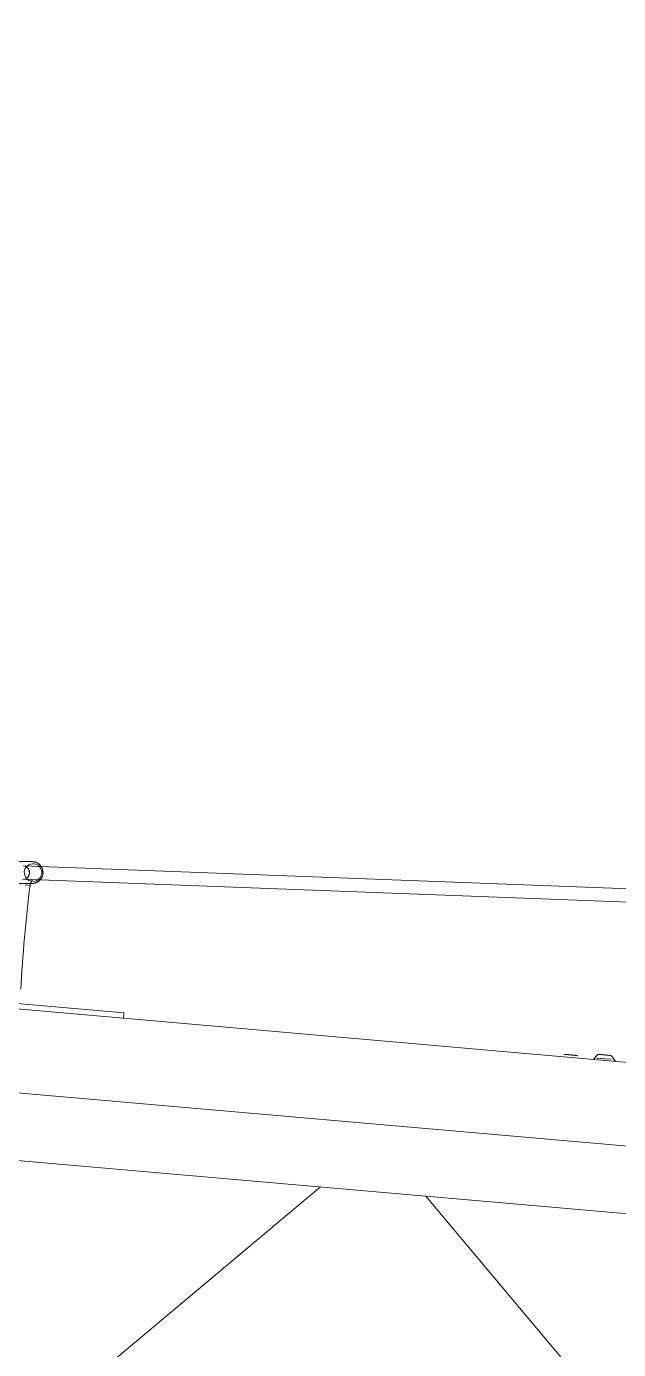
# Model space of a CAD drawing. Header units: millimetres. Extents: x 4237772 to 4686020, y -673 to 29459.
# Drawn here: x 4495603 to 4495955, y 16738 to 17524 of the extents above; entities that cross this region are included whole.
import ezdxf

# ---------------------------------------------------------------- set-up
doc = ezdxf.new("R2010")
doc.units = ezdxf.units.MM
for name, color, linetype, lineweight in [('A-ROOF', 132, 'Continuous', 5), ('A-ROOF-PATT', 132, 'Continuous', 5), ('Q-SPCQ', 91, 'Continuous', 5)]:
    doc.layers.add(name, color=color, linetype=linetype, lineweight=lineweight)

# ---------------------------------------------------------------- blocks, each defined once
blk = doc.blocks.new('Static Line_Sayfa_Metal Deck_Pan Mount - Up to 15 _ pitch - Max 2 Users-1845519-SECTION - GRIDS B1-B2')
at = {"layer": 'Q-SPCQ'}
for p, q in [((4469979.16, 17027.44), (4469968.09, 17027.44)), ((4470474.14, 17006.01), (4469973.77, 17024.94)), ((4469968.09, 17014.44), (4469979.16, 17014.44)), ((4469973.47, 17016.94), (4470473.84, 16998.01)), ((4469977.95, 17013.34), (4469978.06, 17014.5)), ((4469978.06, 17014.5), (4469979.41, 17016.45)), ((4469974.98, 17013.6), (4469977.95, 17013.34)), ((4470033.59, 16937.51), (4469835.11, 16954.94)), ((4470033.61, 16936.76), (4470033.46, 16934.42)), ((4470318.67, 16910.32), (4470314.93, 16910.67)), ((4470314.93, 16910.67), (4470315.33, 16910.67)), ((4470315.33, 16910.67), (4470319.48, 16910.32)), ((4470322.82, 16909.97), (4470318.67, 16910.32)), ((4470319.48, 16910.32), (4470323.23, 16909.97)), ((4470323.23, 16909.97), (4470322.82, 16909.97))]:
    blk.add_line(p, q, dxfattribs=at)
at = {"layer": 'Q-SPCQ', "flags": 128}
for points in [[(4469979.73, 17027.41), (4469979.47, 17027.43), (4469979.21, 17027.44), (4469979.16, 17027.44)], [(4469979.16, 17014.44), (4469979.42, 17014.44), (4469979.68, 17014.46), (4469979.94, 17014.49), (4469980.2, 17014.52), (4469980.46, 17014.57), (4469980.72, 17014.63), (4469980.97, 17014.69), (4469981.22, 17014.77), (4469981.47, 17014.86), (4469981.71, 17014.96), (4469981.95, 17015.06), (4469982.18, 17015.18), (4469982.41, 17015.31), (4469982.63, 17015.44), (4469982.85, 17015.58), (4469983.06, 17015.74), (4469983.27, 17015.9), (4469983.47, 17016.06), (4469983.66, 17016.24), (4469983.84, 17016.42), (4469984.02, 17016.61), (4469984.19, 17016.81), (4469984.35, 17017.01), (4469984.5, 17017.22), (4469984.65, 17017.44), (4469984.78, 17017.66), (4469984.91, 17017.89), (4469985.03, 17018.12), (4469985.14, 17018.36), (4469985.23, 17018.59), (4469985.32, 17018.84), (4469985.4, 17019.08), (4469985.47, 17019.33), (4469985.53, 17019.59), (4469985.58, 17019.84), (4469985.62, 17020.1), (4469985.65, 17020.35), (4469985.66, 17020.61), (4469985.67, 17020.87), (4469985.67, 17021.13), (4469985.66, 17021.38), (4469985.63, 17021.64), (4469985.6, 17021.9), (4469985.56, 17022.15), (4469985.5, 17022.41), (4469985.44, 17022.66), (4469985.37, 17022.91), (4469985.28, 17023.15), (4469985.19, 17023.39), (4469985.09, 17023.63), (4469984.98, 17023.86), (4469984.85, 17024.09), (4469984.72, 17024.32), (4469984.58, 17024.54), (4469984.44, 17024.75), (4469984.28, 17024.96), (4469984.11, 17025.16), (4469983.94, 17025.35), (4469983.76, 17025.54), (4469983.57, 17025.72), (4469983.38, 17025.89), (4469983.18, 17026.06), (4469982.97, 17026.21), (4469982.75, 17026.36), (4469982.53, 17026.5), (4469982.3, 17026.63), (4469982.07, 17026.75), (4469981.84, 17026.86), (4469981.6, 17026.97), (4469981.35, 17027.06), (4469981.1, 17027.14), (4469980.85, 17027.21), (4469980.6, 17027.28), (4469980.34, 17027.33), (4469980.08, 17027.37), (4469979.82, 17027.4), (4469979.73, 17027.41)], [(4470295.24, 16912.84), (4470295.62, 16912.87), (4470295.76, 16912.86), (4470295.84, 16912.86), (4470295.9, 16912.86), (4470295.96, 16912.86), (4470296.01, 16912.85), (4470296.06, 16912.85), (4470296.12, 16912.85), (4470296.17, 16912.84), (4470296.24, 16912.84), (4470296.3, 16912.83), (4470296.37, 16912.83), (4470296.44, 16912.82), (4470296.52, 16912.82), (4470296.6, 16912.81), (4470296.68, 16912.8), (4470296.77, 16912.8), (4470296.86, 16912.79), (4470296.95, 16912.78), (4470297.05, 16912.77), (4470297.15, 16912.77), (4470297.26, 16912.76), (4470297.37, 16912.75), (4470297.48, 16912.74), (4470297.59, 16912.73), (4470297.71, 16912.72), (4470297.83, 16912.71), (4470297.95, 16912.7), (4470298.07, 16912.69), (4470298.2, 16912.68), (4470298.32, 16912.67), (4470298.45, 16912.66), (4470298.58, 16912.65), (4470298.71, 16912.64), (4470298.84, 16912.63), (4470298.97, 16912.61), (4470299.11, 16912.6), (4470299.24, 16912.59), (4470299.37, 16912.58), (4470299.5, 16912.57), (4470299.56, 16912.56)], [(4470303.29, 16912.14), (4470302.92, 16912.23), (4470302.78, 16912.25), (4470302.7, 16912.26), (4470302.64, 16912.27), (4470302.59, 16912.28), (4470302.53, 16912.28), (4470302.48, 16912.29), (4470302.43, 16912.3), (4470302.37, 16912.3), (4470302.31, 16912.31), (4470302.24, 16912.31), (4470302.18, 16912.32), (4470302.1, 16912.33), (4470302.03, 16912.34), (4470301.95, 16912.34), (4470301.86, 16912.35), (4470301.78, 16912.36), (4470301.69, 16912.37), (4470301.59, 16912.38), (4470301.49, 16912.39), (4470301.39, 16912.4), (4470301.29, 16912.41), (4470301.18, 16912.42), (4470301.07, 16912.43), (4470300.95, 16912.44), (4470300.84, 16912.45), (4470300.72, 16912.46), (4470300.6, 16912.47), (4470300.48, 16912.48), (4470300.35, 16912.49), (4470300.22, 16912.5), (4470300.1, 16912.52), (4470299.97, 16912.53), (4470299.84, 16912.54), (4470299.71, 16912.55), (4470299.57, 16912.56), (4470299.56, 16912.56)], [(4470312.43, 16909.93), (4470315.31, 16912.84), (4470315.69, 16912.87), (4470315.83, 16912.86), (4470315.91, 16912.86), (4470315.98, 16912.86), (4470316.03, 16912.86), (4470316.08, 16912.85), (4470316.14, 16912.85), (4470316.19, 16912.85), (4470316.25, 16912.84), (4470316.31, 16912.84), (4470316.37, 16912.83), (4470316.44, 16912.83), (4470316.51, 16912.82), (4470316.59, 16912.82), (4470316.67, 16912.81), (4470316.75, 16912.8), (4470316.84, 16912.8), (4470316.93, 16912.79), (4470317.03, 16912.78), (4470317.13, 16912.77), (4470317.23, 16912.77), (4470317.33, 16912.76), (4470317.44, 16912.75), (4470317.55, 16912.74), (4470317.67, 16912.73), (4470317.78, 16912.72), (4470317.9, 16912.71), (4470318.02, 16912.7), (4470318.14, 16912.69), (4470318.27, 16912.68), (4470318.4, 16912.67), (4470318.52, 16912.66), (4470318.65, 16912.65), (4470318.78, 16912.64), (4470318.91, 16912.63), (4470319.05, 16912.61), (4470319.18, 16912.6), (4470319.31, 16912.59), (4470319.44, 16912.58), (4470319.58, 16912.57), (4470319.64, 16912.56)], [(4470325.7, 16908.76), (4470323.37, 16912.14), (4470322.99, 16912.23), (4470322.86, 16912.25), (4470322.78, 16912.26), (4470322.71, 16912.27), (4470322.66, 16912.28), (4470322.61, 16912.28), (4470322.56, 16912.29), (4470322.5, 16912.3), (4470322.44, 16912.3), (4470322.38, 16912.31), (4470322.32, 16912.31), (4470322.25, 16912.32), (4470322.18, 16912.33), (4470322.1, 16912.34), (4470322.02, 16912.34), (4470321.94, 16912.35), (4470321.85, 16912.36), (4470321.76, 16912.37), (4470321.66, 16912.38), (4470321.57, 16912.39), (4470321.47, 16912.4), (4470321.36, 16912.41), (4470321.25, 16912.42), (4470321.14, 16912.43), (4470321.03, 16912.44), (4470320.91, 16912.45), (4470320.79, 16912.46), (4470320.67, 16912.47), (4470320.55, 16912.48), (4470320.42, 16912.49), (4470320.3, 16912.5), (4470320.17, 16912.52), (4470320.04, 16912.53), (4470319.91, 16912.54), (4470319.78, 16912.55), (4470319.65, 16912.56), (4470319.64, 16912.56)]]:
    blk.add_lwpolyline(points, dxfattribs=at)
at = {"layer": 'Q-SPCQ'}
for centre, major_axis, ratio, start_param, end_param in [((4469979.73, 17020.94), (0, 5.22), 0.996184, 6.195919, 9.337511), ((4469973.62, 17020.94), (0, 4), 0.996184, 4.625123, 5.934119), ((4469973.71, 17020.94), (0, 4), 0.996184, 4.625123, 5.934119), ((4469979.73, 17020.94), (0, 5.22), 0.996184, 3.141593, 6.195919), ((4469973.62, 17020.94), (0, 4), 0.996184, 3.577925, 4.625123), ((4469973.71, 17020.94), (0, 4), 0.996184, 3.577925, 4.625123), ((4469980.74, 16982.45), (6.12, 69.73), 0.086944, 1.119649, 2.037215), ((4470033.5, 16936.51), (0.087, 0.996), 0.086944, 4.972184, 6.283185)]:
    blk.add_ellipse(centre, major_axis=major_axis, ratio=ratio, start_param=start_param, end_param=end_param, dxfattribs=at)

msp = doc.modelspace()

# ---------------------------------------------------------------- hatches: boundary and pattern name
at = {"layer": 'A-ROOF-PATT'}
h = msp.add_hatch(dxfattribs=at)
h.set_pattern_fill('FP_185', color=256, angle=-135, style=0, pattern_type=2)
h.set_pattern_definition([(40, (4488880.53, 10654.8), (-192.8363, 229.8133), []), (130, (4488880.53, 10654.8), (-229.8133, -192.8363), [])])
h.paths.add_polyline_path([(4466934.06, 15750.97), (4486858.07, 17494.09), (4505014.64, 15905.6), (4505014.64, 16026.06), (4486858.07, 17614.55), (4466934.06, 15871.43)])

# ---------------------------------------------------------------- linework, layer by layer
at = {"layer": 'A-ROOF'}
for p, q in [((4487156.55, 17681), (4496059.1, 16899.47)), ((4486858.07, 17614.55), (4505014.64, 16026.06))]:
    msp.add_line(p, q, dxfattribs=at)
at = {"layer": 'A-ROOF', "lineweight": 15}
msp.add_line((4496034.14, 16851.9), (4486858.07, 17654.71), dxfattribs=at)

# ---------------------------------------------------------------- block references
at = {"layer": 'Q-SPCQ'}
msp.add_blockref('Static Line_Sayfa_Metal Deck_Pan Mount - Up to 15 _ pitch - Max 2 Users-1845519-SECTION - GRIDS B1-B2', (25627.55, 0), dxfattribs=at)

doc.saveas('drawing.dxf')
